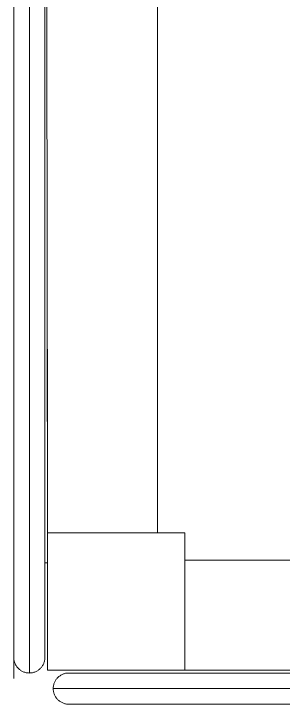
# Model space of a CAD drawing. Extents: x -681219 to -550379, y -242630 to -158199.
# Drawn here: x -670946 to -670652, y -215211 to -214458 of the extents above; entities that cross this region are included whole.
import ezdxf

# ---------------------------------------------------------------- set-up
doc = ezdxf.new("R2010")
doc.units = 0
doc.header["$LTSCALE"] = 1000
doc.linetypes.add('DASHED2', pattern=[9.525, 6.35, -3.175])
doc.linetypes.add('HIDDEN', pattern=[9.525, 6.35, -3.175])
doc.layers.get('0').update_dxf_attribs({"linetype": 'CONTINUOUS'})
doc.layers.add('future', color=4, linetype='DASHED2', lineweight=0)

# ---------------------------------------------------------------- blocks, each defined once
blk = doc.blocks.new('A$Caddf9ae6')
at = {"color": 0}
for p, q in [((-1277.67, 1320.97), (-1277.67, -2435.99)), ((-1294.67, 1303.97), (-1294.67, -2418.99)), ((-1260.67, -2418.99), (-1260.67, 1303.97)), ((-1257.67, 651.97), (-1257.67, -2442.03)), ((-907.67, -2442.03), (-1257.67, -2442.03)), ((-1243.67, -2445.03), (1038.71, -2445.03)), ((-1140.67, -2442.03), (1158.71, -2445.03)), ((1158.71, -2462.03), (-1260.67, -2462.03)), ((-1266.71, -2479.03), (-722.62, -2479.03)), ((1158.71, -2479.03), (-1243.67, -2479.03))]:
    blk.add_line(p, q, dxfattribs=at)
at = {"color": 0, "linetype": 'HIDDEN'}
for p, q in [((-1137.67, 1167.97), (-1137.67, -2292.03)), ((-1257.67, -2442.03), (-1257.67, -2292.03)), ((-1257.67, -2292.03), (-1107.67, -2292.03)), ((-1107.67, -2292.03), (-1107.67, -2442.03)), ((-1107.67, -2321.99), (1022.72, -2322.24)), ((-1107.67, -2442.03), (-1257.67, -2442.03)), ((-1140.67, -2442.03), (-1140.67, -2445.03))]:
    blk.add_line(p, q, dxfattribs=at)
at = {"color": 0}
for centre, start, end in [((-1277.67, -2418.99), 180, 360), ((-1243.67, -2462.03), 90, 270)]:
    blk.add_arc(centre, 17, start, end, dxfattribs=at)

msp = doc.modelspace()

# ---------------------------------------------------------------- block references
at = {"layer": 'future', "xscale": -1, "rotation": 270}
msp.add_blockref('A$Caddf9ae6', (-668466.9156, -213916.3249), dxfattribs=at)

doc.saveas('drawing.dxf')
